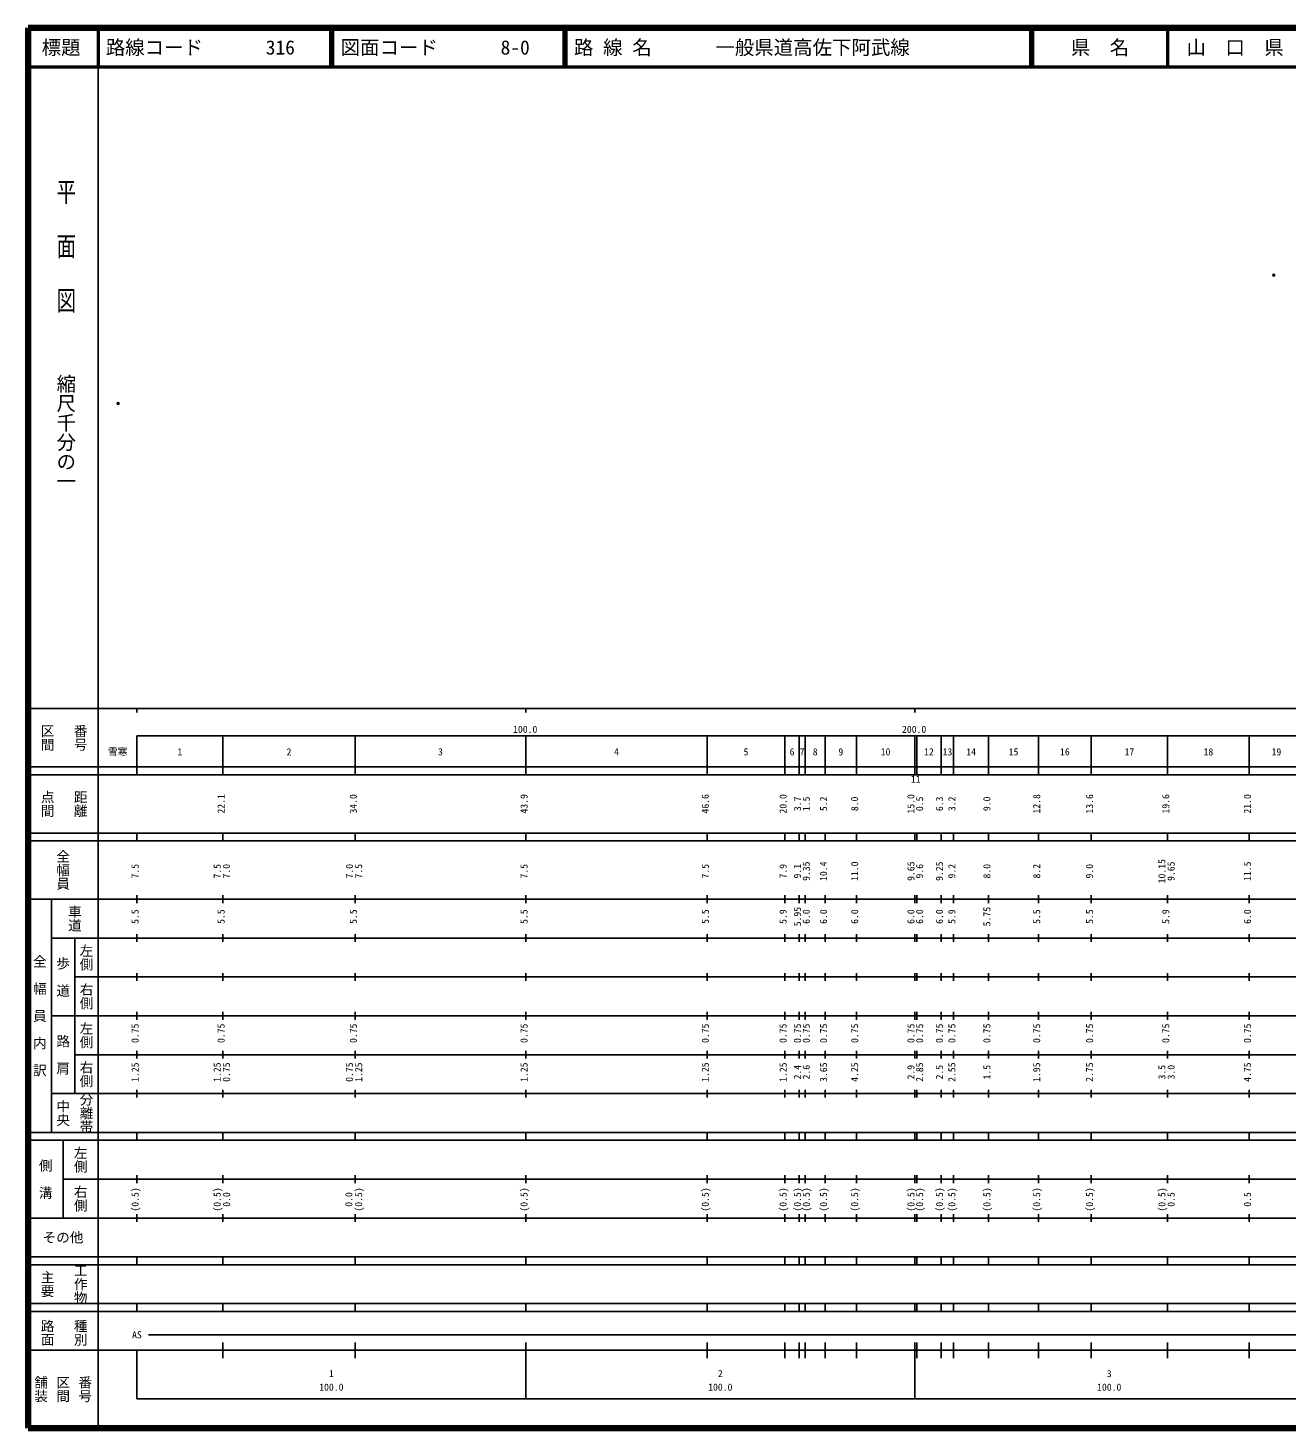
# Model space of a CAD drawing. Units: millimetres on the paper. Extents: x 40 to 680, y 20 to 380.
# Drawn here: x 40 to 363.7, y 20 to 380 of the extents above; entities that cross this region are included whole.
import ezdxf
from ezdxf.enums import TextEntityAlignment as Align

# ---------------------------------------------------------------- set-up
doc = ezdxf.new("R2010")
doc.units = ezdxf.units.MM
doc.header["$PDMODE"] = 32
doc.header["$PDSIZE"] = 0.5
doc.layers.add('M-OTRS', color=6, linetype='Continuous')
doc.layers.add('M-TTL-TXT', color=7, linetype='Continuous')
for name, color, linetype, lineweight in [('M-TTL', 2, 'Continuous', 140), ('M-TTL-BAND', 7, 'Continuous', 25), ('M-TTL-LINE', 7, 'Continuous', 50)]:
    doc.layers.add(name, color=color, linetype=linetype, lineweight=lineweight)
doc.styles.add('@ＭＳ ゴシック', font='')
doc.styles.add('ＭＳ ゴシック', font='')
doc.styles.get('@ＭＳ ゴシック').set_extended_font_data('@MS Gothic')
doc.styles.get('ＭＳ ゴシック').set_extended_font_data('MS Gothic')

msp = doc.modelspace()

# ---------------------------------------------------------------- linework, layer by layer
at = {"layer": 'M-OTRS'}
for p in [(360.29, 316.431), (63.151, 283.448)]:
    msp.add_point(p, dxfattribs=at)
at = {"layer": 'M-TTL'}
for p, q in [((40, 380), (40, 20)), ((680, 380), (40, 380)), ((40, 20), (680, 20))]:
    msp.add_line(p, q, dxfattribs=at)
at = {"layer": 'M-TTL-BAND'}
for p, q in [((58, 370), (58, 20)), ((40, 205), (579, 205)), ((68, 205), (68, 204)), ((168, 205), (168, 204)), ((268, 205), (268, 204)), ((68, 198), (579, 198)), ((68, 198), (68, 188)), ((90.1, 188), (90.1, 198)), ((124.1, 188), (124.1, 198)), ((168, 188), (168, 198)), ((214.6, 188), (214.6, 198)), ((234.6, 188), (234.6, 198)), ((238.3, 188), (238.3, 198)), ((239.8, 188), (239.8, 198)), ((245, 188), (245, 198)), ((253, 188), (253, 198)), ((268, 188), (268, 198)), ((268.5, 188), (268.5, 198)), ((274.8, 188), (274.8, 198)), ((278, 188), (278, 198)), ((287, 188), (287, 198)), ((299.8, 188), (299.8, 198)), ((313.4, 188), (313.4, 198)), ((333, 188), (333, 198)), ((354, 188), (354, 198)), ((40, 190), (579, 190)), ((40, 188), (579, 188)), ((40, 173), (579, 173)), ((68, 171), (68, 173)), ((90.1, 171), (90.1, 173)), ((124.1, 171), (124.1, 173)), ((168, 171), (168, 173)), ((214.6, 171), (214.6, 173)), ((234.6, 171), (234.6, 173)), ((238.3, 171), (238.3, 173)), ((239.8, 171), (239.8, 173)), ((245, 171), (245, 173)), ((253, 171), (253, 173)), ((268, 171), (268, 173)), ((268.5, 171), (268.5, 173)), ((274.8, 171), (274.8, 173)), ((278, 171), (278, 173)), ((287, 171), (287, 173)), ((299.8, 171), (299.8, 173)), ((313.4, 171), (313.4, 173)), ((333, 171), (333, 173)), ((354, 171), (354, 173)), ((40, 171), (579, 171)), ((40, 156), (579, 156)), ((46, 96), (46, 156)), ((68, 155), (68, 157)), ((90.1, 155), (90.1, 157)), ((124.1, 155), (124.1, 157)), ((168, 155), (168, 157)), ((214.6, 155), (214.6, 157)), ((234.6, 155), (234.6, 157)), ((238.3, 155), (238.3, 157)), ((239.8, 155), (239.8, 157)), ((245, 155), (245, 157)), ((253, 155), (253, 157)), ((268, 155), (268, 157)), ((268.5, 155), (268.5, 157)), ((274.8, 155), (274.8, 157)), ((278, 155), (278, 157)), ((287, 155), (287, 157)), ((299.8, 155), (299.8, 157)), ((313.4, 155), (313.4, 157)), ((333, 155), (333, 157)), ((354, 155), (354, 157)), ((46, 146), (579, 146)), ((52, 146), (52, 106)), ((68, 145), (68, 147)), ((90.1, 145), (90.1, 147)), ((124.1, 145), (124.1, 147)), ((168, 145), (168, 147)), ((214.6, 145), (214.6, 147)), ((234.6, 145), (234.6, 147)), ((238.3, 145), (238.3, 147)), ((239.8, 145), (239.8, 147)), ((245, 145), (245, 147)), ((253, 145), (253, 147)), ((268, 145), (268, 147)), ((268.5, 145), (268.5, 147)), ((274.8, 145), (274.8, 147)), ((278, 145), (278, 147)), ((287, 145), (287, 147)), ((299.8, 145), (299.8, 147)), ((313.4, 145), (313.4, 147)), ((333, 145), (333, 147)), ((354, 145), (354, 147)), ((68, 135), (68, 137)), ((90.1, 135), (90.1, 137)), ((124.1, 135), (124.1, 137)), ((168, 135), (168, 137)), ((214.6, 135), (214.6, 137)), ((234.6, 135), (234.6, 137)), ((238.3, 135), (238.3, 137)), ((239.8, 135), (239.8, 137)), ((245, 135), (245, 137)), ((253, 135), (253, 137)), ((268, 135), (268, 137)), ((268.5, 135), (268.5, 137)), ((274.8, 135), (274.8, 137)), ((278, 135), (278, 137)), ((287, 135), (287, 137)), ((299.8, 135), (299.8, 137)), ((313.4, 135), (313.4, 137)), ((333, 135), (333, 137)), ((354, 135), (354, 137)), ((52, 136), (579, 136)), ((46, 126), (579, 126)), ((68, 125), (68, 127)), ((90.1, 125), (90.1, 127)), ((124.1, 125), (124.1, 127)), ((168, 125), (168, 127)), ((214.6, 125), (214.6, 127)), ((234.6, 125), (234.6, 127)), ((238.3, 125), (238.3, 127)), ((239.8, 125), (239.8, 127)), ((245, 125), (245, 127)), ((253, 125), (253, 127)), ((268, 125), (268, 127)), ((268.5, 125), (268.5, 127)), ((274.8, 125), (274.8, 127)), ((278, 125), (278, 127)), ((287, 125), (287, 127)), ((299.8, 125), (299.8, 127)), ((313.4, 125), (313.4, 127)), ((333, 125), (333, 127)), ((354, 125), (354, 127)), ((52, 116), (579, 116)), ((68, 115), (68, 117)), ((90.1, 115), (90.1, 117)), ((124.1, 115), (124.1, 117)), ((168, 115), (168, 117)), ((214.6, 115), (214.6, 117)), ((234.6, 115), (234.6, 117)), ((238.3, 115), (238.3, 117)), ((239.8, 115), (239.8, 117)), ((245, 115), (245, 117)), ((253, 115), (253, 117)), ((268, 115), (268, 117)), ((268.5, 115), (268.5, 117)), ((274.8, 115), (274.8, 117)), ((278, 115), (278, 117)), ((287, 115), (287, 117)), ((299.8, 115), (299.8, 117)), ((313.4, 115), (313.4, 117)), ((333, 115), (333, 117)), ((354, 115), (354, 117)), ((46, 106), (579, 106)), ((68, 105), (68, 107)), ((90.1, 105), (90.1, 107)), ((124.1, 105), (124.1, 107)), ((168, 105), (168, 107)), ((214.6, 105), (214.6, 107)), ((234.6, 105), (234.6, 107)), ((238.3, 105), (238.3, 107)), ((239.8, 105), (239.8, 107)), ((245, 105), (245, 107)), ((253, 105), (253, 107)), ((268, 105), (268, 107)), ((268.5, 105), (268.5, 107)), ((274.8, 105), (274.8, 107)), ((278, 105), (278, 107)), ((287, 105), (287, 107)), ((299.8, 105), (299.8, 107)), ((313.4, 105), (313.4, 107)), ((333, 105), (333, 107)), ((354, 105), (354, 107)), ((40, 96), (579, 96)), ((40, 94), (579, 94)), ((49, 94), (49, 74)), ((68, 94), (68, 96)), ((90.1, 94), (90.1, 96)), ((124.1, 94), (124.1, 96)), ((168, 94), (168, 96)), ((214.6, 94), (214.6, 96)), ((234.6, 94), (234.6, 96)), ((238.3, 94), (238.3, 96)), ((239.8, 94), (239.8, 96)), ((245, 94), (245, 96)), ((253, 94), (253, 96)), ((268, 94), (268, 96)), ((268.5, 94), (268.5, 96)), ((274.8, 94), (274.8, 96)), ((278, 94), (278, 96)), ((287, 94), (287, 96)), ((299.8, 94), (299.8, 96)), ((313.4, 94), (313.4, 96)), ((333, 94), (333, 96)), ((354, 94), (354, 96)), ((49, 84), (579, 84)), ((68, 83), (68, 85)), ((90.1, 83), (90.1, 85)), ((124.1, 83), (124.1, 85)), ((168, 83), (168, 85)), ((214.6, 83), (214.6, 85)), ((234.6, 83), (234.6, 85)), ((238.3, 83), (238.3, 85)), ((239.8, 83), (239.8, 85)), ((245, 83), (245, 85)), ((253, 83), (253, 85)), ((268, 83), (268, 85)), ((268.5, 83), (268.5, 85)), ((274.8, 83), (274.8, 85)), ((278, 83), (278, 85)), ((287, 83), (287, 85)), ((299.8, 83), (299.8, 85)), ((313.4, 83), (313.4, 85)), ((333, 83), (333, 85)), ((354, 83), (354, 85)), ((40, 74), (579, 74)), ((68, 73), (68, 75)), ((90.1, 73), (90.1, 75)), ((124.1, 73), (124.1, 75)), ((168, 73), (168, 75)), ((214.6, 73), (214.6, 75)), ((234.6, 73), (234.6, 75)), ((238.3, 73), (238.3, 75)), ((239.8, 73), (239.8, 75)), ((245, 73), (245, 75)), ((253, 73), (253, 75)), ((268, 73), (268, 75)), ((268.5, 73), (268.5, 75)), ((274.8, 73), (274.8, 75)), ((278, 73), (278, 75)), ((287, 73), (287, 75)), ((299.8, 73), (299.8, 75)), ((313.4, 73), (313.4, 75)), ((333, 73), (333, 75)), ((354, 73), (354, 75)), ((40, 64), (579, 64)), ((40, 62), (579, 62)), ((68, 62), (68, 64)), ((90.1, 62), (90.1, 64)), ((124.1, 62), (124.1, 64)), ((168, 62), (168, 64)), ((214.6, 62), (214.6, 64)), ((234.6, 62), (234.6, 64)), ((238.3, 62), (238.3, 64)), ((239.8, 62), (239.8, 64)), ((245, 62), (245, 64)), ((253, 62), (253, 64)), ((268, 62), (268, 64)), ((268.5, 62), (268.5, 64)), ((274.8, 62), (274.8, 64)), ((278, 62), (278, 64)), ((287, 62), (287, 64)), ((299.8, 62), (299.8, 64)), ((313.4, 62), (313.4, 64)), ((333, 62), (333, 64)), ((354, 62), (354, 64)), ((40, 52), (579, 52)), ((68, 50), (68, 52)), ((90.1, 50), (90.1, 52)), ((124.1, 50), (124.1, 52)), ((168, 50), (168, 52)), ((214.6, 50), (214.6, 52)), ((234.6, 50), (234.6, 52)), ((238.3, 50), (238.3, 52)), ((239.8, 50), (239.8, 52)), ((245, 50), (245, 52)), ((253, 50), (253, 52)), ((268, 50), (268, 52)), ((268.5, 50), (268.5, 52)), ((274.8, 50), (274.8, 52)), ((278, 50), (278, 52)), ((287, 50), (287, 52)), ((299.8, 50), (299.8, 52)), ((313.4, 50), (313.4, 52)), ((333, 50), (333, 52)), ((354, 50), (354, 52)), ((40, 50), (579, 50)), ((71, 44), (572, 44)), ((40, 40), (579, 40)), ((68, 40), (68, 27.5)), ((90.1, 38), (90.1, 42)), ((124.1, 38), (124.1, 42)), ((168, 27.5), (168, 42)), ((214.6, 38), (214.6, 42)), ((234.6, 38), (234.6, 42)), ((238.3, 38), (238.3, 42)), ((239.8, 38), (239.8, 42)), ((245, 38), (245, 42)), ((253, 38), (253, 42)), ((268, 27.5), (268, 42)), ((268.5, 38), (268.5, 42)), ((274.8, 38), (274.8, 42)), ((278, 38), (278, 42)), ((287, 38), (287, 42)), ((299.8, 38), (299.8, 42)), ((313.4, 38), (313.4, 42)), ((333, 38), (333, 42)), ((354, 38), (354, 42)), ((68, 27.5), (579, 27.5))]:
    msp.add_line(p, q, dxfattribs=at)
at = {"layer": 'M-TTL-LINE'}
for p, q in [((58, 380), (58, 370)), ((117.75, 380), (117.75, 370)), ((118.25, 380), (118.25, 370)), ((177.75, 380), (177.75, 370)), ((178.25, 380), (178.25, 370)), ((297.75, 380), (297.75, 370)), ((298.25, 380), (298.25, 370)), ((333, 380), (333, 370)), ((40, 370), (680, 370))]:
    msp.add_line(p, q, dxfattribs=at)

# ---------------------------------------------------------------- texts
at = {"layer": 'M-TTL-BAND', "style": '@ＭＳ ゴシック', "width": 1.4}
msp.add_text('平  面  図', height=3.666, rotation=270, dxfattribs=at).set_placement((49.777, 306.475), align=Align.MIDDLE_RIGHT)
at = {"layer": 'M-TTL-BAND', "style": '@ＭＳ ゴシック'}
msp.add_text('縮尺千分の一', height=3.666, rotation=270, dxfattribs=at).set_placement((49.777, 261.03), align=Align.MIDDLE_RIGHT)
for s, p in [('区間', (45, 197.5)), ('番号', (53.5, 197.5)), ('点間', (45, 180.5)), ('距離', (53.5, 180.5)), ('全幅員', (49, 163.5)), ('車道', (52, 151)), ('左側', (55, 141)), ('全\u3000幅\u3000員\u3000内\u3000訳', (43, 126)), ('歩\u3000道', (49, 136)), ('右側', (55, 131)), ('左側', (55, 121)), ('路\u3000肩', (49, 116)), ('右側', (55, 111)), ('分離帯', (55, 101)), ('中央', (49, 101)), ('左側', (53.5, 89)), ('側\u3000溝', (44.5, 84)), ('右側', (53.5, 79)), ('工作物', (53.5, 57)), ('主要', (45, 57)), ('路面', (45, 44.5)), ('種別', (53.5, 44.5)), ('舗装', (43.333, 30)), ('区間', (49, 30)), ('番号', (54.667, 30))]:
    msp.add_text(s, height=2.566, rotation=270, dxfattribs=at).set_placement(p, align=Align.MIDDLE_CENTER)
at = {"layer": 'M-TTL-BAND', "style": 'ＭＳ ゴシック'}
for s, p in [('100.0', (167.844, 198.195)), ('200.0', (267.844, 198.195)), ('雪寒', (63.07, 192.405)), ('1', (79.05, 192.405)), ('2', (107.1, 192.405)), ('3', (146.05, 192.405)), ('4', (191.3, 192.405)), ('5', (224.6, 192.405)), ('6', (236.45, 192.405)), ('7', (239.05, 192.405)), ('8', (242.4, 192.405)), ('9', (249, 192.405)), ('10', (260.5, 192.405)), ('12', (271.65, 192.405)), ('13', (276.4, 192.405)), ('14', (282.5, 192.405)), ('15', (293.4, 192.405)), ('16', (306.6, 192.405)), ('17', (323.2, 192.405)), ('18', (343.5, 192.405)), ('19', (361, 192.405)), ('11', (268.25, 185.388)), ('AS', (68, 42.5)), ('1', (118, 32.523)), ('2', (218, 32.523)), ('3', (318, 32.523)), ('100.0', (118, 29.033)), ('100.0', (218, 29.033)), ('100.0', (318, 29.033))]:
    msp.add_text(s, height=1.833, dxfattribs=at).set_placement(p, align=Align.BOTTOM_CENTER)
for s, p in [('22.1', (91.1, 180.5)), ('34.0', (125.1, 180.5)), ('43.9', (169, 180.5)), ('46.6', (215.6, 180.5)), ('20.0', (235.6, 180.5)), ('3.7', (239.3, 180.5)), ('1.5', (241.561, 180.5)), ('5.2', (246, 180.5)), ('8.0', (254, 180.5)), ('15.0', (268.47, 180.5)), ('0.5', (270.707, 180.5)), ('6.3', (275.8, 180.5)), ('3.2', (279, 180.5)), ('9.0', (288, 180.5)), ('12.8', (300.8, 180.5)), ('13.6', (314.4, 180.5)), ('19.6', (334, 180.5)), ('21.0', (355, 180.5)), ('10.15', (333, 163.174)), ('7.5', (69, 163.174)), ('7.5', (90.1, 163.174)), ('7.0', (92.47, 163.174)), ('7.0', (124.1, 163.174)), ('7.5', (126.47, 163.174)), ('7.5', (169, 163.174)), ('7.5', (215.6, 163.174)), ('7.9', (235.6, 163.174)), ('9.1', (239.3, 163.174)), ('9.35', (241.561, 163.174)), ('10.4', (246, 163.174)), ('11.0', (254, 163.174)), ('9.65', (268.47, 163.174)), ('9.6', (270.707, 163.174)), ('9.25', (275.8, 163.174)), ('9.2', (279, 163.174)), ('8.0', (288, 163.174)), ('8.2', (300.8, 163.174)), ('9.0', (314.4, 163.174)), ('9.65', (335.37, 163.174)), ('11.5', (355, 163.174)), ('5.5', (69, 151.5)), ('5.5', (91.1, 151.5)), ('5.5', (125.1, 151.5)), ('5.5', (169, 151.5)), ('5.5', (215.6, 151.5)), ('5.9', (235.6, 151.5)), ('5.95', (239.3, 151.5)), ('6.0', (241.561, 151.5)), ('6.0', (246, 151.5)), ('6.0', (254, 151.5)), ('6.0', (268.47, 151.5)), ('6.0', (270.707, 151.5)), ('6.0', (275.8, 151.5)), ('5.9', (279, 151.5)), ('5.75', (288, 151.5)), ('5.5', (300.8, 151.5)), ('5.5', (314.4, 151.5)), ('5.9', (334, 151.5)), ('6.0', (355, 151.5)), ('0.75', (69, 121.5)), ('0.75', (91.1, 121.5)), ('0.75', (125.1, 121.5)), ('0.75', (169, 121.5)), ('0.75', (215.6, 121.5)), ('0.75', (235.6, 121.5)), ('0.75', (239.3, 121.5)), ('0.75', (241.561, 121.5)), ('0.75', (246, 121.5)), ('0.75', (254, 121.5)), ('0.75', (268.47, 121.5)), ('0.75', (270.707, 121.5)), ('0.75', (275.8, 121.5)), ('0.75', (279, 121.5)), ('0.75', (288, 121.5)), ('0.75', (300.8, 121.5)), ('0.75', (314.4, 121.5)), ('0.75', (334, 121.5)), ('0.75', (355, 121.5)), ('1.25', (69, 111.5)), ('1.25', (90.1, 111.5)), ('0.75', (92.47, 111.5)), ('0.75', (124.1, 111.5)), ('1.25', (126.47, 111.5)), ('1.25', (169, 111.5)), ('1.25', (215.6, 111.5)), ('1.25', (235.6, 111.5)), ('2.4', (239.3, 111.5)), ('2.6', (241.561, 111.5)), ('3.65', (246, 111.5)), ('4.25', (254, 111.5)), ('2.9', (268.47, 111.5)), ('2.85', (270.707, 111.5)), ('2.5', (275.8, 111.5)), ('2.55', (279, 111.5)), ('1.5', (288, 111.5)), ('1.95', (300.8, 111.5)), ('2.75', (314.4, 111.5)), ('3.5', (333, 111.5)), ('3.0', (335.37, 111.5)), ('4.75', (355, 111.5)), ('(0.5)', (69, 78.764)), ('(0.5)', (90.1, 78.764)), ('0.0', (92.524, 78.764)), ('0.0', (123.936, 78.764)), ('(0.5)', (126.47, 78.764)), ('(0.5)', (169, 78.764)), ('(0.5)', (215.6, 78.764)), ('(0.5)', (235.6, 78.764)), ('(0.5)', (239.3, 78.764)), ('(0.5)', (241.561, 78.764)), ('(0.5)', (246, 78.764)), ('(0.5)', (254, 78.764)), ('(0.5)', (268.47, 78.764)), ('(0.5)', (270.707, 78.764)), ('(0.5)', (275.8, 78.764)), ('(0.5)', (279, 78.764)), ('(0.5)', (288, 78.764)), ('(0.5)', (300.8, 78.764)), ('(0.5)', (314.4, 78.764)), ('(0.5)', (333, 78.764)), ('0.5', (335.37, 78.764)), ('0.5', (355, 78.764))]:
    msp.add_text(s, height=1.833, rotation=90, dxfattribs=at).set_placement(p, align=Align.BOTTOM_CENTER)
msp.add_text('その他', height=2.566, dxfattribs=at).set_placement((49, 69), align=Align.MIDDLE_CENTER)
at = {"layer": 'M-TTL-TXT', "style": 'ＭＳ ゴシック'}
for s, p in [('標題', (48.5, 375)), ('県\u3000名', (315.625, 375)), ('山\u3000口\u3000県', (350.375, 375))]:
    msp.add_text(s, height=3.666, dxfattribs=at).set_placement(p, align=Align.MIDDLE_CENTER)
for s, p in [('路線コード', (60, 375)), ('316', (101.142, 375)), ('図面コード', (120.38, 375)), ('8-0', (161.521, 375)), ('路 線 名', (180.38, 375)), ('一般県道高佐下阿武線', (216.734, 375))]:
    msp.add_text(s, height=3.666, dxfattribs=at).set_placement(p, align=Align.MIDDLE_LEFT)

doc.saveas('drawing.dxf')
